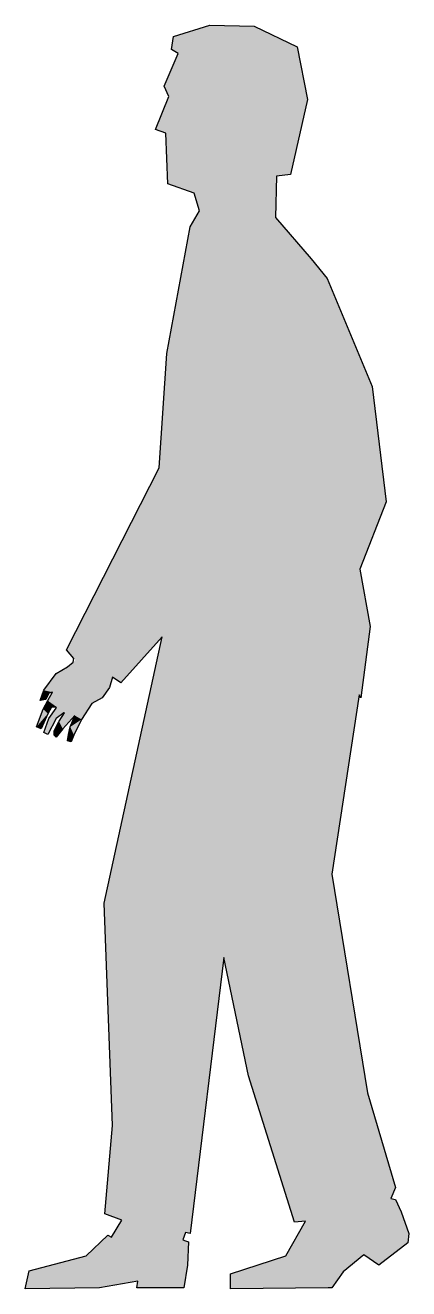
# Model space of a CAD drawing. Extents: x 8839 to 9329, y -6571 to -4958.
import ezdxf

# ---------------------------------------------------------------- set-up
doc = ezdxf.new("R2010")
doc.units = 0
doc.layers.get('0').update_dxf_attribs({"linetype": 'CONTINUOUS'})

# ---------------------------------------------------------------- blocks, each defined once
blk = doc.blocks.new('*U0')
at = {"linetype": 'CONTINUOUS'}
for points in [[(9075, -4957.7), (9028.3, -4972.1), (9131.3, -4958.9)], [(9131.3, -4958.9), (9028.3, -4972.1), (9186.4, -4985.2)], [(9028.3, -4972.1), (9025.9, -4988.8), (9186.4, -4985.2)], [(9034.3, -4993.6), (9016.3, -5035.5), (9199.5, -5052.3)], [(9186.4, -4985.2), (9025.9, -4988.8), (9199.5, -5052.3)], [(9025.9, -4988.8), (9034.3, -4993.6), (9199.5, -5052.3)], [(9022.3, -5048.7), (9005.5, -5090.6), (9199.5, -5052.3)], [(9016.3, -5035.5), (9022.3, -5048.7), (9199.5, -5052.3)], [(9199.5, -5052.3), (9005.5, -5090.6), (9178, -5148.1)], [(9005.5, -5090.6), (9018.7, -5095.4), (9178, -5148.1)], [(9018.7, -5095.4), (9021.1, -5160.1), (9178, -5148.1)], [(9178, -5148.1), (9021.1, -5160.1), (9160, -5150.5)], [(9160, -5150.5), (9021.1, -5160.1), (9158.8, -5203.2)], [(9021.1, -5160.1), (9054.6, -5172.1), (9158.8, -5203.2)], [(9054.6, -5172.1), (9061.8, -5194.8), (9158.8, -5203.2)], [(9061.8, -5194.8), (9049.8, -5215.2), (9158.8, -5203.2)], [(9158.8, -5203.2), (9049.8, -5215.2), (9204.3, -5255.9)], [(9049.8, -5215.2), (9019.9, -5376.8), (9204.3, -5255.9)], [(9204.3, -5255.9), (9019.9, -5376.8), (9224.7, -5281)], [(9224.7, -5281), (9019.9, -5376.8), (9282.2, -5418.8)], [(9019.9, -5376.8), (9010.3, -5522.9), (9282.2, -5418.8)], [(9282.2, -5418.8), (9010.3, -5522.9), (9300.1, -5566.1)], [(9010.3, -5522.9), (8891.8, -5755.3), (9300.1, -5566.1)], [(9300.1, -5566.1), (8891.8, -5755.3), (9266.6, -5652.3)], [(9266.6, -5652.3), (8891.8, -5755.3), (9013.9, -5738.5)], [(9266.6, -5652.3), (9013.9, -5738.5), (9279.8, -5725.3)], [(9279.8, -5725.3), (9013.9, -5738.5), (9265.4, -5812.7)], [(9279.8, -5725.3), (9265.4, -5812.7), (9267.8, -5816.3)], [(9013.9, -5738.5), (8891.8, -5755.3), (8950.4, -5790)], [(9013.9, -5738.5), (8939.7, -6078.6), (9265.4, -5812.7)], [(9013.9, -5738.5), (8950.4, -5790), (8961.2, -5797.2)], [(8891.8, -5755.3), (8903.3, -5768.2), (8950.4, -5790)], [(8903.3, -5768.2), (8893, -5776.8), (8950.4, -5790)], [(8878.6, -5785.2), (8863, -5806.8), (8950.4, -5790)], [(8950.4, -5790), (8863, -5806.8), (8946.8, -5803.2)], [(8893, -5776.8), (8878.6, -5785.2), (8950.4, -5790)], [(8863, -5806.8), (8858.2, -5819.9), (8869, -5810.4)], [(8946.8, -5803.2), (8863, -5806.8), (8873.8, -5809.2)], [(8863, -5806.8), (8869, -5810.4), (8873.8, -5809.2)], [(8946.8, -5803.2), (8873.8, -5809.2), (8937.3, -5816.3)], [(8869, -5810.4), (8858.2, -5819.9), (8865.4, -5818.7)], [(8867.8, -5819.9), (8861.8, -5830.7), (8872.6, -5828.3)], [(8873.8, -5809.2), (8867.8, -5819.9), (8937.3, -5816.3)], [(8937.3, -5816.3), (8867.8, -5819.9), (8924.1, -5823.5)], [(8867.8, -5819.9), (8879.5, -5828.3), (8924.1, -5823.5)], [(8867.8, -5819.9), (8872.6, -5828.3), (8879.5, -5828.3)], [(9265.4, -5812.7), (8939.7, -6078.6), (9230.7, -6041.5)], [(8861.8, -5830.7), (8853.4, -5853.5), (8867.8, -5836.7)], [(8867.8, -5836.7), (8853.4, -5853.5), (8859.4, -5855.9)], [(8872.6, -5828.3), (8861.8, -5830.7), (8867.8, -5836.7)], [(8879.5, -5828.3), (8869, -5842.7), (8890.6, -5833.7)], [(8890.6, -5833.7), (8869, -5842.7), (8878.6, -5842.7)], [(8924.1, -5823.5), (8879.5, -5828.3), (8890.6, -5833.7)], [(8890.6, -5833.7), (8882.2, -5846.3), (8902.5, -5839.1)], [(8902.5, -5839.1), (8882.2, -5846.3), (8887, -5855.9)], [(8924.1, -5823.5), (8890.6, -5833.7), (8902.5, -5839.1)], [(8902.5, -5839.1), (8896.6, -5853.5), (8910.9, -5843.9)], [(8924.1, -5823.5), (8902.5, -5839.1), (8910.9, -5843.9)], [(8869, -5842.7), (8863, -5860.6), (8867.8, -5863)], [(8878.6, -5842.7), (8869, -5842.7), (8867.8, -5863)], [(8882.2, -5846.3), (8876.2, -5858.3), (8887, -5855.9)], [(8896.6, -5853.5), (8894.2, -5863), (8901.3, -5864.2)], [(8910.9, -5843.9), (8896.6, -5853.5), (8901.3, -5864.2)], [(8887, -5855.9), (8876.2, -5858.3), (8878.6, -5866.6)], [(8876.2, -5858.3), (8876.2, -5864.2), (8878.6, -5866.6)], [(8894.2, -5863), (8893, -5871.4), (8901.3, -5864.2)], [(8901.3, -5864.2), (8893, -5871.4), (8897.7, -5872.6)], [(9230.7, -6041.5), (8939.7, -6078.6), (9092.9, -6148.1)], [(9230.7, -6041.5), (9092.9, -6148.1), (9276.2, -6320.5)], [(8939.7, -6078.6), (8950.4, -6362.4), (9092.9, -6148.1)], [(9092.9, -6148.1), (8950.4, -6362.4), (9049.8, -6500.1)], [(9092.9, -6148.1), (9124.1, -6298.9), (9276.2, -6320.5)], [(9124.1, -6298.9), (9182.8, -6485.8), (9276.2, -6320.5)], [(9276.2, -6320.5), (9182.8, -6485.8), (9312.1, -6441.5)], [(8950.4, -6362.4), (8940.9, -6475), (9049.8, -6500.1)], [(9312.1, -6441.5), (9182.8, -6485.8), (9306.1, -6455.8)], [(9306.1, -6455.8), (9182.8, -6485.8), (9312.1, -6457)], [(9312.1, -6457), (9182.8, -6485.8), (9197.1, -6484.6)], [(9312.1, -6457), (9197.1, -6484.6), (9319.3, -6472.6)], [(8940.9, -6475), (8962.4, -6483.4), (9043.8, -6498.9)], [(8940.9, -6475), (9043.8, -6498.9), (9049.8, -6500.1)], [(8962.4, -6483.4), (8949.2, -6504.9), (9043.8, -6498.9)], [(9197.1, -6484.6), (9172, -6528.9), (9328.9, -6500.1)], [(9319.3, -6472.6), (9197.1, -6484.6), (9328.9, -6500.1)], [(9043.8, -6498.9), (8949.2, -6504.9), (9040.3, -6508.5)], [(9328.9, -6500.1), (9172, -6528.9), (9271.4, -6527.7)], [(9328.9, -6500.1), (9271.4, -6527.7), (9327.7, -6512.1)], [(8944.5, -6502.5), (8916.9, -6528.9), (8949.2, -6504.9)], [(8949.2, -6504.9), (8916.9, -6528.9), (9040.3, -6508.5)], [(9040.3, -6508.5), (8916.9, -6528.9), (9047.4, -6510.9)], [(9047.4, -6510.9), (8916.9, -6528.9), (9046.2, -6540.9)], [(9327.7, -6512.1), (9271.4, -6527.7), (9290.5, -6540.9)], [(8916.9, -6528.9), (8843.9, -6548), (9046.2, -6540.9)], [(9172, -6528.9), (9101.3, -6551.6), (9245, -6549.2)], [(9271.4, -6527.7), (9172, -6528.9), (9245, -6549.2)], [(8843.9, -6548), (8839.1, -6570.8), (8982.8, -6561.2)], [(9046.2, -6540.9), (8843.9, -6548), (8982.8, -6561.2)], [(9046.2, -6540.9), (8982.8, -6561.2), (9041.5, -6569.6)], [(8982.8, -6561.2), (8839.1, -6570.8), (8933.7, -6569.6)], [(8982.8, -6561.2), (8981.6, -6569.6), (9041.5, -6569.6)], [(9245, -6549.2), (9101.3, -6551.6), (9230.7, -6569.6)], [(9101.3, -6551.6), (9225.9, -6569.6), (9230.7, -6569.6)], [(9101.3, -6551.6), (9101.3, -6570.8), (9225.9, -6569.6)]]:
    blk.add_solid(points, dxfattribs=at)

msp = doc.modelspace()

# ---------------------------------------------------------------- linework, layer by layer
at = {"color": 0}
for points in [[(9131.3, -4958.9), (9186.4, -4985.2), (9199.5, -5052.3), (9178, -5148.1), (9160, -5150.5), (9158.8, -5203.2), (9204.3, -5255.9), (9224.7, -5281), (9282.2, -5418.8), (9300.1, -5566.1), (9266.6, -5652.3), (9279.8, -5725.3), (9267.8, -5816.3), (9265.4, -5812.7), (9230.7, -6041.5), (9276.2, -6320.5), (9312.1, -6441.5), (9306.1, -6455.8), (9312.1, -6457), (9319.3, -6472.6), (9328.9, -6500.1), (9327.7, -6512.1), (9290.5, -6540.9), (9271.4, -6527.7), (9245, -6549.2), (9230.7, -6569.6), (9225.9, -6569.6), (9101.3, -6570.8), (9101.3, -6551.6), (9172, -6528.9), (9197.1, -6484.6), (9182.8, -6485.8), (9124.1, -6298.9), (9092.9, -6148.1), (9049.8, -6500.1), (9043.8, -6498.9), (9040.3, -6508.5), (9043.8, -6509.7), (9047.4, -6510.9), (9046.2, -6540.9), (9041.5, -6569.6), (8981.6, -6569.6), (8982.8, -6561.2), (8933.7, -6569.6), (8839.1, -6570.8), (8843.9, -6548), (8916.9, -6528.9), (8944.5, -6502.5), (8949.2, -6504.9), (8962.4, -6483.4), (8940.9, -6475), (8950.4, -6362.4), (8939.7, -6078.6), (9013.9, -5738.5), (8961.2, -5797.2), (8950.4, -5790), (8946.8, -5803.2), (8937.3, -5816.3), (8924.1, -5823.5), (8910.9, -5843.9), (8901.3, -5864.2), (8897.7, -5872.6), (8893, -5871.4), (8894.2, -5863), (8896.6, -5853.5), (8902.5, -5839.1), (8887, -5855.9), (8878.6, -5866.6), (8876.2, -5864.2), (8876.2, -5858.3), (8882.2, -5846.3), (8889.4, -5835.5), (8888.2, -5835.5), (8878.6, -5842.7), (8867.8, -5863), (8863, -5860.6), (8869, -5842.7), (8878.6, -5829.5), (8878.6, -5828.3), (8872.6, -5828.3), (8867.8, -5836.7), (8859.4, -5855.9), (8853.4, -5853.5), (8861.8, -5830.7), (8867.8, -5819.9), (8873.8, -5809.2), (8869, -5810.4), (8865.4, -5818.7), (8858.2, -5819.9), (8863, -5806.8), (8878.6, -5785.2), (8893, -5776.8), (8900.1, -5770.8), (8901.3, -5766), (8891.8, -5755.3), (9010.3, -5522.9), (9019.9, -5376.8), (9049.8, -5215.2), (9061.8, -5194.8), (9054.6, -5172.1), (9021.1, -5160.1), (9018.7, -5095.4), (9005.5, -5090.6), (9022.3, -5048.7), (9016.3, -5035.5), (9034.3, -4993.6), (9025.9, -4988.8), (9028.3, -4972.1), (9075, -4957.7), (9131.3, -4958.9)], [(9131.3, -4958.9), (9186.4, -4985.2), (9199.5, -5052.3), (9178, -5148.1), (9160, -5150.5), (9158.8, -5203.2), (9204.3, -5255.9), (9224.7, -5281), (9282.2, -5418.8), (9300.1, -5566.1), (9266.6, -5652.3), (9279.8, -5725.3), (9267.8, -5816.3), (9265.4, -5812.7), (9230.7, -6041.5), (9276.2, -6320.5), (9312.1, -6441.5), (9306.1, -6455.8), (9312.1, -6457), (9319.3, -6472.6), (9328.9, -6500.1), (9327.7, -6512.1), (9290.5, -6540.9), (9271.4, -6527.7), (9245, -6549.2), (9230.7, -6569.6), (9225.9, -6569.6), (9101.3, -6570.8), (9101.3, -6551.6), (9172, -6528.9), (9197.1, -6484.6), (9182.8, -6485.8), (9124.1, -6298.9), (9092.9, -6148.1), (9049.8, -6500.1), (9043.8, -6498.9), (9040.3, -6508.5), (9043.8, -6509.7), (9047.4, -6510.9), (9046.2, -6540.9), (9041.5, -6569.6), (8981.6, -6569.6), (8982.8, -6561.2), (8933.7, -6569.6), (8839.1, -6570.8), (8843.9, -6548), (8916.9, -6528.9), (8944.5, -6502.5), (8949.2, -6504.9), (8962.4, -6483.4), (8940.9, -6475), (8950.4, -6362.4), (8939.7, -6078.6), (9013.9, -5738.5), (8961.2, -5797.2), (8950.4, -5790), (8946.8, -5803.2), (8937.3, -5816.3), (8924.1, -5823.5), (8910.9, -5843.9), (8901.3, -5864.2), (8897.7, -5872.6), (8893, -5871.4), (8894.2, -5863), (8896.6, -5853.5), (8902.5, -5839.1), (8887, -5855.9), (8878.6, -5866.6), (8876.2, -5864.2), (8876.2, -5858.3), (8882.2, -5846.3), (8889.4, -5835.5), (8888.2, -5835.5), (8878.6, -5842.7), (8867.8, -5863), (8863, -5860.6), (8869, -5842.7), (8878.6, -5829.5), (8878.6, -5828.3), (8872.6, -5828.3), (8867.8, -5836.7), (8859.4, -5855.9), (8853.4, -5853.5), (8861.8, -5830.7), (8867.8, -5819.9), (8873.8, -5809.2), (8869, -5810.4), (8865.4, -5818.7), (8858.2, -5819.9), (8863, -5806.8), (8878.6, -5785.2), (8893, -5776.8), (8900.1, -5770.8), (8901.3, -5766), (8891.8, -5755.3), (9010.3, -5522.9), (9019.9, -5376.8), (9049.8, -5215.2), (9061.8, -5194.8), (9054.6, -5172.1), (9021.1, -5160.1), (9018.7, -5095.4), (9005.5, -5090.6), (9022.3, -5048.7), (9016.3, -5035.5), (9034.3, -4993.6), (9025.9, -4988.8), (9028.3, -4972.1), (9075, -4957.7), (9131.3, -4958.9), (9131.3, -4958.9)]]:
    msp.add_lwpolyline(points, dxfattribs=at)

# ---------------------------------------------------------------- block references
at = {"color": 0, "linetype": 'CONTINUOUS'}
msp.add_blockref('*U0', (0, 0), dxfattribs=at)

doc.saveas('drawing.dxf')
